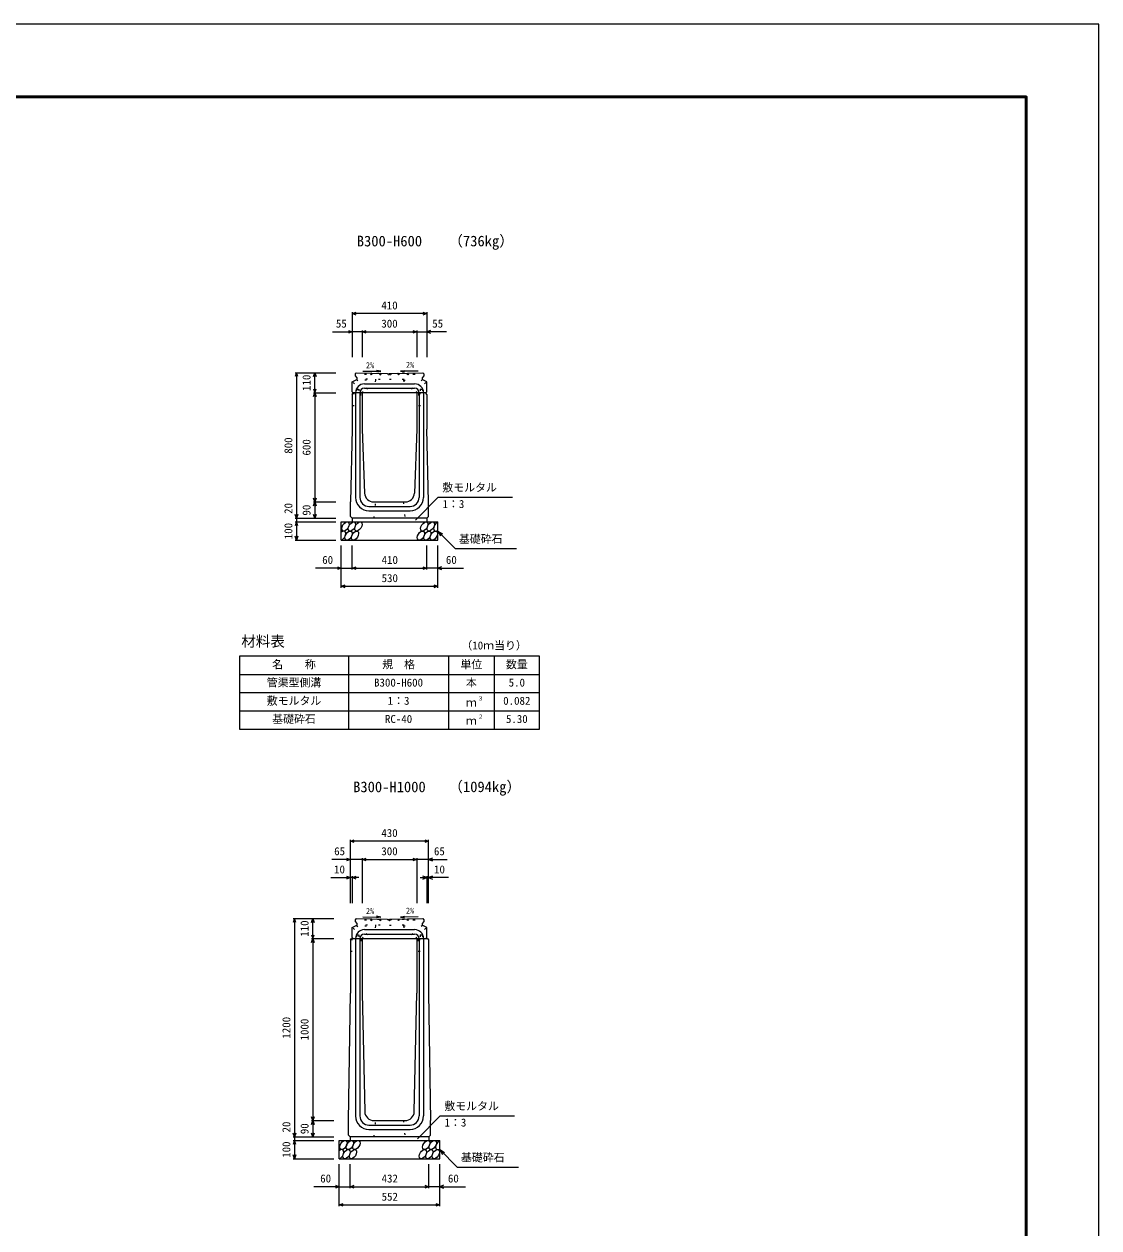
# Model space of a CAD drawing. Units: millimetres, scale not verified. Extents: x -12600 to 12600, y -5940 to 5940.
# Drawn here: x 6691 to 12600, y -677 to 5940 of the extents above; entities that cross this region are included whole.
import ezdxf
from ezdxf.enums import TextEntityAlignment as Align

# ---------------------------------------------------------------- set-up
doc = ezdxf.new("R2010")
doc.units = ezdxf.units.MM
doc.header["$LTSCALE"] = 40
doc.linetypes.add('DOTTED', pattern=[1.75, 0.25, -1.5])
for name, color, linetype, lineweight in [('0-0_DIM', 7, 'Continuous', 25), ('0-1_Defpoints', 5, 'Continuous', 25), ('0-2_HATCH', 6, 'Continuous', 25), ('0-3_HYO', 3, 'Continuous', 25), ('0-4_HYO2', 4, 'Continuous', 25), ('0-5_OUTLINE', 3, 'Continuous', 25), ('0-6_OUTLINE2', 4, 'DOTTED', 25), ('0-7_TXT', 7, 'Continuous', 25), ('0-8_WAKU', 3, 'Continuous', 25)]:
    doc.layers.add(name, color=color, linetype=linetype, lineweight=lineweight)
doc.styles.add('ＭＳ ゴシック', font='')
doc.styles.get('ＭＳ ゴシック').set_extended_font_data('MS Gothic')

msp = doc.modelspace()

# ---------------------------------------------------------------- linework, layer by layer
at = {"layer": '0-0_DIM'}
for p, q in [((8495, 4355.96), (8495, 4108.46)), ((8905, 4348.46), (8495, 4348.46)), ((8905, 4355.96), (8905, 4108.46)), ((8386.62, 4248.46), (8495, 4248.46)), ((8550, 4248.46), (8495, 4248.46)), ((8550, 4255.96), (8550, 4108.46)), ((8550, 4248.46), (8850, 4248.46)), ((8850, 4255.96), (8850, 4108.46)), ((8850, 4248.46), (8905, 4248.46)), ((9013.38, 4248.46), (8905, 4248.46)), ((8181.5, 4023.46), (8404, 4023.46)), ((8189, 4023.46), (8189, 3223.46)), ((8289, 3913.46), (8289, 4023.46)), ((8281.5, 3913.46), (8404, 3913.46)), ((8289, 3913.46), (8289, 3313.46)), ((8281.5, 3313.46), (8404, 3313.46)), ((8289, 3313.46), (8289, 3223.46)), ((8842.11, 3212.65), (8968.34, 3338.89)), ((8968.34, 3338.89), (9376.24, 3338.89)), ((8181.5, 3223.46), (8404, 3223.46)), ((8181.5, 3203.46), (8404, 3203.46)), ((8189, 3223.46), (8189, 3203.46)), ((8189, 3203.46), (8189, 3103.46)), ((8965, 3153.46), (9060.76, 3057.71)), ((8965, 3153.46), (8990.98, 3138.46)), ((8965, 3153.46), (8980, 3127.48)), ((8181.5, 3103.46), (8404, 3103.46)), ((8435, 2842.1), (8435, 3073.46)), ((8495, 2942.1), (8495, 3073.46)), ((8905, 2942.1), (8905, 3073.46)), ((8965, 2842.1), (8965, 3073.46)), ((9060.76, 3057.71), (9398.31, 3057.71)), ((8435, 2949.6), (8293.21, 2949.6)), ((8435, 2949.6), (8495, 2949.6)), ((8495, 2949.6), (8905, 2949.6)), ((8965, 2949.6), (8905, 2949.6)), ((8965, 2949.6), (9106.79, 2949.6)), ((8435, 2849.6), (8965, 2849.6)), ((8485, 1108.46), (8485, 1455.96)), ((8915, 1108.46), (8915, 1455.96)), ((8915, 1448.46), (8485, 1448.46)), ((8485, 1348.46), (8383.02, 1348.46)), ((8550, 1348.46), (8485, 1348.46)), ((8550, 1355.96), (8550, 1108.46)), ((8550, 1348.46), (8850, 1348.46)), ((8850, 1355.96), (8850, 1108.46)), ((8915, 1348.46), (8850, 1348.46)), ((8915, 1348.46), (9016.98, 1348.46)), ((8376.62, 1248.46), (8485, 1248.46)), ((8495, 1248.46), (8485, 1248.46)), ((8495, 1255.96), (8495, 1108.46)), ((8531.3, 1248.46), (8495, 1248.46)), ((8868.7, 1248.46), (8905, 1248.46)), ((8905, 1255.96), (8905, 1108.46)), ((8905, 1248.46), (8915, 1248.46)), ((9023.38, 1248.46), (8915, 1248.46)), ((8170.5, 1023.46), (8393, 1023.46)), ((8178, 1023.46), (8178, -176.54)), ((8278, 913.46), (8278, 1023.46)), ((8270.5, 913.46), (8393, 913.46)), ((8278, 913.46), (8278, -86.54)), ((8853.11, -187.35), (8979.34, -61.11)), ((8979.34, -61.11), (9387.24, -61.11)), ((8270.5, -86.54), (8393, -86.54)), ((8278, -86.54), (8278, -176.54)), ((8170.5, -176.54), (8393, -176.54)), ((8170.5, -196.54), (8393, -196.54)), ((8178, -176.54), (8178, -196.54)), ((8178, -196.54), (8178, -296.54)), ((8976, -246.54), (9071.76, -342.29)), ((8976, -246.54), (9001.98, -261.54)), ((8976, -246.54), (8991, -272.52)), ((8170.5, -296.54), (8393, -296.54)), ((8424, -557.9), (8424, -326.54)), ((8484, -457.9), (8484, -326.54)), ((8916, -457.9), (8916, -326.54)), ((8976, -557.9), (8976, -326.54)), ((9071.76, -342.29), (9409.31, -342.29)), ((8425, -450.4), (8283.21, -450.4)), ((8424, -450.4), (8484, -450.4)), ((8484, -450.4), (8916, -450.4)), ((8976, -450.4), (8916, -450.4)), ((8976, -450.4), (9117.79, -450.4)), ((8424, -550.4), (8976, -550.4))]:
    msp.add_line(p, q, dxfattribs=at)
for points in [[(8516.14, 4340.77), (8495, 4348.46), (8516.14, 4356.16)], [(8883.86, 4356.16), (8905, 4348.46), (8883.86, 4340.77)], [(8473.86, 4256.16), (8495, 4248.46), (8473.86, 4240.77)], [(8571.14, 4240.77), (8550, 4248.46), (8571.14, 4256.16)], [(8828.86, 4256.16), (8850, 4248.46), (8828.86, 4240.77)], [(8926.14, 4256.16), (8905, 4248.46), (8926.14, 4240.77)], [(8196.7, 4002.32), (8189, 4023.46), (8181.3, 4002.32)], [(8281.3, 4002.32), (8289, 4023.46), (8296.7, 4002.32)], [(8281.3, 3934.61), (8289, 3913.46), (8296.7, 3934.61)], [(8281.3, 3892.32), (8289, 3913.46), (8296.7, 3892.32)], [(8296.7, 3334.61), (8289, 3313.46), (8281.3, 3334.61)], [(8281.3, 3292.32), (8289, 3313.46), (8296.7, 3292.32)], [(8196.7, 3244.61), (8189, 3223.46), (8181.3, 3244.61)], [(8296.7, 3244.61), (8289, 3223.46), (8281.3, 3244.61)], [(8196.7, 3182.32), (8189, 3203.46), (8181.3, 3182.32)], [(8196.7, 3124.61), (8189, 3103.46), (8181.3, 3124.61)], [(8413.86, 2957.29), (8435, 2949.6), (8413.86, 2941.9)], [(8516.14, 2941.9), (8495, 2949.6), (8516.14, 2957.29)], [(8883.86, 2957.29), (8905, 2949.6), (8883.86, 2941.9)], [(8986.14, 2957.29), (8965, 2949.6), (8986.14, 2941.9)], [(8456.14, 2841.9), (8435, 2849.6), (8456.14, 2857.29)], [(8943.86, 2857.29), (8965, 2849.6), (8943.86, 2841.9)], [(8506.14, 1440.77), (8485, 1448.46), (8506.14, 1456.16)], [(8893.86, 1456.16), (8915, 1448.46), (8893.86, 1440.77)], [(8463.86, 1356.16), (8485, 1348.46), (8463.86, 1340.77)], [(8571.14, 1340.77), (8550, 1348.46), (8571.14, 1356.16)], [(8828.86, 1356.16), (8850, 1348.46), (8828.86, 1340.77)], [(8936.14, 1356.16), (8915, 1348.46), (8936.14, 1340.77)], [(8463.86, 1256.16), (8485, 1248.46), (8463.86, 1240.77)], [(8516.14, 1240.77), (8495, 1248.46), (8516.14, 1256.16)], [(8883.86, 1240.77), (8905, 1248.46), (8883.86, 1256.16)], [(8936.14, 1256.16), (8915, 1248.46), (8936.14, 1240.77)], [(8185.7, 1002.32), (8178, 1023.46), (8170.3, 1002.32)], [(8270.3, 1002.32), (8278, 1023.46), (8285.7, 1002.32)], [(8270.3, 934.61), (8278, 913.46), (8285.7, 934.61)], [(8270.3, 892.32), (8278, 913.46), (8285.7, 892.32)], [(8285.7, -65.39), (8278, -86.54), (8270.3, -65.39)], [(8270.3, -107.68), (8278, -86.54), (8285.7, -107.68)], [(8185.7, -155.39), (8178, -176.54), (8170.3, -155.39)], [(8185.7, -217.68), (8178, -196.54), (8170.3, -217.68)], [(8285.7, -155.39), (8278, -176.54), (8270.3, -155.39)], [(8185.7, -275.39), (8178, -296.54), (8170.3, -275.39)], [(8402.86, -442.71), (8424, -450.4), (8402.86, -458.1)], [(8505.14, -458.1), (8484, -450.4), (8505.14, -442.71)], [(8894.86, -442.71), (8916, -450.4), (8894.86, -458.1)], [(8997.14, -442.71), (8976, -450.4), (8997.14, -458.1)], [(8445.14, -558.1), (8424, -550.4), (8445.14, -542.71)], [(8954.86, -542.71), (8976, -550.4), (8954.86, -558.1)]]:
    msp.add_lwpolyline(points, dxfattribs=at)
at = {"layer": '0-1_Defpoints'}
msp.add_lwpolyline([(-4200, -5940), (12600, -5940), (12600, 5940), (-4200, 5940)], close=True, dxfattribs=at)
at = {"layer": '0-2_HATCH', "linetype": 'DOTTED'}
for p, q in [((8563.5, 4022.12), (8563.5, 3984.12)), ((8563.5, 3984.12), (8623.26, 3982.95)), ((8569.5, 4022.01), (8569.5, 3990)), ((8623.26, 3988.95), (8623.26, 3982.95)), ((8776.74, 3988.95), (8776.74, 3982.95)), ((8776.74, 3982.95), (8836.5, 3984.12)), ((8830.5, 4022.01), (8830.5, 3990)), ((8836.5, 4022.12), (8836.5, 3984.12)), ((8563.5, 1022.12), (8563.5, 984.12)), ((8569.5, 1022.01), (8569.5, 990)), ((8830.5, 1022.01), (8830.5, 990)), ((8836.5, 1022.12), (8836.5, 984.12)), ((8563.5, 984.12), (8623.26, 982.95)), ((8623.26, 988.95), (8623.26, 982.95)), ((8776.74, 988.95), (8776.74, 982.95)), ((8776.74, 982.95), (8836.5, 984.12))]:
    msp.add_line(p, q, dxfattribs=at)
for points in [[(8563.5, 4022.12), (8700, 4019.47), (8836.5, 4022.12)], [(8569.5, 3990), (8700, 3987.46), (8830.5, 3990)], [(8563.5, 1022.12), (8700, 1019.47), (8836.5, 1022.12)], [(8569.5, 990), (8700, 987.46), (8830.5, 990)]]:
    msp.add_lwpolyline(points, dxfattribs=at)
for points in [[(8600.08, 4021.41), (8595.75, 4017.26), (8599.91, 4012.93), (8604.24, 4017.09)], [(8650.07, 4020.41), (8645.74, 4016.26), (8649.9, 4011.93), (8654.23, 4016.09)], [(8700, 4019.47), (8704.24, 4015.23), (8700, 4010.99), (8695.76, 4015.23)], [(8749.93, 4020.41), (8754.26, 4016.26), (8750.1, 4011.93), (8745.77, 4016.09)], [(8799.92, 4021.41), (8804.25, 4017.26), (8800.09, 4012.93), (8795.76, 4017.09)], [(8600.08, 1021.41), (8595.75, 1017.26), (8599.91, 1012.93), (8604.24, 1017.09)], [(8650.07, 1020.41), (8645.74, 1016.26), (8649.9, 1011.93), (8654.23, 1016.09)], [(8700, 1019.47), (8704.24, 1015.23), (8700, 1010.99), (8695.76, 1015.23)], [(8749.93, 1020.41), (8754.26, 1016.26), (8750.1, 1011.93), (8745.77, 1016.09)], [(8799.92, 1021.41), (8804.25, 1017.26), (8800.09, 1012.93), (8795.76, 1017.09)]]:
    msp.add_lwpolyline(points, close=True, dxfattribs=at)
at = {"layer": '0-2_HATCH'}
for centre in [(8457.89, 3178.46), (8493.37, 3178.46), (8528.84, 3178.46), (8891.05, 3178.46), (8926.52, 3178.46), (8474.77, 3128.46), (8510.25, 3128.46), (8872.45, 3128.46), (8907.93, 3128.46), (8943.41, 3128.46), (8446.89, -221.54), (8482.37, -221.54), (8517.84, -221.54), (8902.05, -221.54), (8937.52, -221.54), (8463.77, -271.54), (8499.25, -271.54), (8883.45, -271.54), (8918.93, -271.54), (8954.41, -271.54)]:
    msp.add_ellipse(centre, major_axis=(14.54, 23.54), ratio=0.5792, dxfattribs=at)
for centre, start_param, end_param in [((8962, 3178.46), 0.6666252, 4.1103269), ((8439.3, 3128.46), 3.7419964, 7.318141), ((8973, -221.54), 0.6666252, 4.1103269), ((8428.3, -271.54), 3.7419964, 7.318141)]:
    msp.add_ellipse(centre, major_axis=(14.54, 23.54), ratio=0.5792, start_param=start_param, end_param=end_param, dxfattribs=at)
at = {"layer": '0-3_HYO'}
for p, q in [((8475, 2465.36), (8475, 2065.36)), ((9025, 2465.36), (9025, 2065.36)), ((9275, 2465.36), (9275, 2065.36)), ((7875, 2365.36), (9525, 2365.36))]:
    msp.add_line(p, q, dxfattribs=at)
msp.add_lwpolyline([(7875, 2065.36), (9525, 2065.36), (9525, 2465.36), (7875, 2465.36)], close=True, dxfattribs=at)
at = {"layer": '0-4_HYO2'}
for p, q in [((7875, 2265.36), (9525, 2265.36)), ((7875, 2165.36), (9525, 2165.36))]:
    msp.add_line(p, q, dxfattribs=at)
at = {"layer": '0-5_OUTLINE'}
for p, q in [((8495, 3973.46), (8520, 3986.46)), ((8495, 3919.46), (8495, 3973.46)), ((8516.79, 4023.04), (8511, 4017.31)), ((8511, 4017.31), (8511, 4006.46)), ((8511, 4006.46), (8520, 3996.46)), ((8516.79, 4023.04), (8687.89, 4019.7)), ((8520, 3996.46), (8520, 3986.46)), ((8709, 4016.46), (8712.11, 4019.7)), ((8889, 4006.46), (8880, 3996.46)), ((8880, 3996.46), (8880, 3986.46)), ((8905, 3973.46), (8880, 3986.46)), ((8889, 4017.31), (8889, 4006.46)), ((8905, 3919.46), (8905, 3973.46)), ((8495, 3919.46), (8501, 3913.46)), ((8495, 3903.46), (8500, 3913.46)), ((8900, 3913.46), (8500, 3913.46)), ((8550, 3913.46), (8550, 3713.46)), ((8850, 3913.46), (8850, 3713.46)), ((8899, 3913.46), (8905, 3919.46)), ((8905, 3903.46), (8900, 3913.46)), ((8495, 3903.46), (8495, 3713.46)), ((8905, 3903.46), (8905, 3713.46)), ((8495, 3713.46), (8485, 3313.46)), ((8550, 3713.46), (8563.2, 3361.59)), ((8850, 3713.46), (8836.8, 3361.59)), ((8915, 3313.46), (8905, 3713.46)), ((8485, 3233.46), (8485, 3313.46)), ((8613.16, 3313.46), (8786.84, 3313.46)), ((8915, 3233.46), (8915, 3313.46)), ((8435, 3203.46), (8965, 3203.46)), ((8435, 3103.46), (8435, 3203.46)), ((8495, 3223.46), (8485, 3233.46)), ((8905, 3223.46), (8495, 3223.46)), ((8495, 3223.46), (8495, 3203.46)), ((8905, 3223.46), (8915, 3233.46)), ((8905, 3223.46), (8905, 3203.46)), ((8965, 3103.46), (8965, 3203.46)), ((8435, 3103.46), (8965, 3103.46)), ((8516.79, 1023.04), (8511, 1017.31)), ((8511, 1017.31), (8511, 1006.46)), ((8511, 1006.46), (8520, 996.46)), ((8516.79, 1023.04), (8687.89, 1019.7)), ((8520, 996.46), (8520, 986.46)), ((8709, 1016.46), (8712.11, 1019.7)), ((8889, 1006.46), (8880, 996.46)), ((8880, 996.46), (8880, 986.46)), ((8889, 1017.31), (8889, 1006.46)), ((8495, 973.46), (8520, 986.46)), ((8495, 919.46), (8495, 973.46)), ((8905, 973.46), (8880, 986.46)), ((8905, 919.46), (8905, 973.46)), ((8485, 907.46), (8491, 913.46)), ((8485, 907.46), (8485, 613.46)), ((8491, 913.46), (8909, 913.46)), ((8495, 919.46), (8501, 913.46)), ((8550, 913.46), (8550, 613.46)), ((8850, 913.46), (8850, 613.46)), ((8899, 913.46), (8905, 919.46)), ((8909, 913.46), (8915, 907.46)), ((8915, 907.46), (8915, 613.46)), ((8475, -86.54), (8485, 613.46)), ((8550, 613.46), (8563.95, -37.61)), ((8836.05, -37.61), (8850, 613.46)), ((8915, 613.46), (8925, -86.54)), ((8475, -167.54), (8475, -86.54)), ((8613.94, -86.54), (8786.06, -86.54)), ((8925, -167.54), (8925, -86.54)), ((8424, -196.54), (8976, -196.54)), ((8424, -296.54), (8424, -196.54)), ((8475, -167.54), (8484, -176.54)), ((8916, -176.54), (8484, -176.54)), ((8484, -176.54), (8484, -196.54)), ((8916, -176.54), (8925, -167.54)), ((8916, -176.54), (8916, -196.54)), ((8976, -296.54), (8976, -196.54)), ((8424, -296.54), (8976, -296.54))]:
    msp.add_line(p, q, dxfattribs=at)
for points in [[(8709, 4016.46), (8691, 4016.46), (8687.89, 4019.7)], [(8712.11, 4019.7), (8883.21, 4023.04), (8889, 4017.31)], [(8709, 1016.46), (8691, 1016.46), (8687.89, 1019.7)], [(8712.11, 1019.7), (8883.21, 1023.04), (8889, 1017.31)]]:
    msp.add_lwpolyline(points, dxfattribs=at)
for centre, start, end in [((8613.16, 3363.46), 182.14759, 270), ((8786.84, 3363.46), 270, 357.85241), ((8613.94, -36.54), 181.22758, 270), ((8786.06, -36.54), 270, 358.77242)]:
    msp.add_arc(centre, 50, start, end, dxfattribs=at)
at = {"layer": '0-6_OUTLINE2'}
for p, q in [((8557.7, 3913.46), (8496.64, 3974.32)), ((8518.69, 3985.78), (8604.41, 3913.46)), ((8623.26, 3982.95), (8608.5, 3913.46)), ((8776.74, 3982.95), (8791.5, 3913.46)), ((8881.31, 3985.78), (8795.59, 3913.46)), ((8842.3, 3913.46), (8903.36, 3974.32)), ((8497.75, 3908.96), (8540, 3908.96)), ((8519, 3933.96), (8531, 3933.96)), ((8519, 3933.96), (8519, 3908.96)), ((8531, 3933.96), (8531, 3908.96)), ((8540, 3908.96), (8540, 3843.46)), ((8860, 3908.96), (8860, 3843.46)), ((8860, 3908.96), (8902.25, 3908.96)), ((8869, 3933.96), (8881, 3933.96)), ((8869, 3933.96), (8869, 3908.96)), ((8881, 3933.96), (8881, 3908.96)), ((8495, 3843.46), (8540, 3843.46)), ((8860, 3843.46), (8905, 3843.46)), ((8615, 3223.46), (8625, 3313.46)), ((8775, 3313.46), (8785, 3223.46)), ((8557.7, 913.46), (8496.64, 974.32)), ((8518.69, 985.78), (8604.41, 913.46)), ((8519, 933.96), (8531, 933.96)), ((8519, 933.96), (8519, 908.96)), ((8531, 933.96), (8531, 908.96)), ((8623.26, 982.95), (8608.5, 913.46)), ((8776.74, 982.95), (8791.5, 913.46)), ((8881.31, 985.78), (8795.59, 913.46)), ((8842.3, 913.46), (8903.36, 974.32)), ((8869, 933.96), (8881, 933.96)), ((8869, 933.96), (8869, 908.96)), ((8881, 933.96), (8881, 908.96)), ((8486.5, 908.96), (8542, 908.96)), ((8542, 908.96), (8542, 843.46)), ((8858, 908.96), (8858, 843.46)), ((8858, 908.96), (8913.5, 908.96)), ((8485, 843.46), (8542, 843.46)), ((8858, 843.46), (8915, 843.46)), ((8615, -176.54), (8625, -86.54)), ((8775, -86.54), (8785, -176.54))]:
    msp.add_line(p, q, dxfattribs=at)
at = {"layer": '0-6_OUTLINE2', "linetype": 'Continuous'}
for p, q in [((8513, 3913.46), (8513, 3338.46)), ((8537, 3913.46), (8537, 3338.46)), ((8562, 3962.46), (8838, 3962.46)), ((8562, 3938.46), (8838, 3938.46)), ((8863, 3913.46), (8863, 3338.46)), ((8887, 3913.46), (8887, 3338.46)), ((8587, 3288.46), (8813, 3288.46)), ((8587, 3264.46), (8813, 3264.46)), ((8562, 962.46), (8838, 962.46)), ((8562, 938.46), (8838, 938.46)), ((8513, 913.46), (8513, -61.54)), ((8537, 913.46), (8537, -61.54)), ((8863, 913.46), (8863, -61.54)), ((8887, 913.46), (8887, -61.54)), ((8587, -111.54), (8813, -111.54)), ((8587, -135.54), (8813, -135.54))]:
    msp.add_line(p, q, dxfattribs=at)
for centre, radius, start, end in [((8562, 3913.46), 49, 90, 180), ((8562, 3913.46), 25, 90, 180), ((8838, 3913.46), 49, 0, 90), ((8838, 3913.46), 25, 0, 90), ((8587, 3338.46), 74, 180, 270), ((8587, 3338.46), 50, 180, 270), ((8813, 3338.46), 50, 270, 0), ((8813, 3338.46), 74, 270, 0), ((8562, 913.46), 49, 90, 180), ((8562, 913.46), 25, 90, 180), ((8838, 913.46), 49, 0, 90), ((8838, 913.46), 25, 0, 90), ((8587, -61.54), 74, 180, 270), ((8587, -61.54), 50, 180, 270), ((8813, -61.54), 50, 270, 0), ((8813, -61.54), 74, 270, 0)]:
    msp.add_arc(centre, radius, start, end, dxfattribs=at)
at = {"layer": '0-7_TXT'}
for p, q in [((8651.65, 4031.94), (8628.05, 4036.33)), ((8759.6, 4032.05), (8783.19, 4036.44)), ((8856.91, 4032.99), (8759.6, 4032.05)), ((8759.6, 4032.05), (8783.28, 4028.11)), ((8651.65, 1031.94), (8628.05, 1036.33)), ((8759.6, 1032.05), (8783.19, 1036.44)), ((8856.91, 1032.99), (8759.6, 1032.05)), ((8759.6, 1032.05), (8783.28, 1028.11))]:
    msp.add_line(p, q, dxfattribs=at)
for points in [[(8553.7, 4032.89), (8651.65, 4031.94), (8627.97, 4028)], [(8553.7, 1032.89), (8651.65, 1031.94), (8627.97, 1028)]]:
    msp.add_lwpolyline(points, dxfattribs=at)
at = {"layer": '0-8_WAKU', "lineweight": 50}
msp.add_lwpolyline([(-3800, -5540), (12200, -5540), (12200, 5540), (-3800, 5540)], close=True, dxfattribs=at)

# ---------------------------------------------------------------- texts
at = {"layer": '0-0_DIM', "style": 'ＭＳ ゴシック'}
for s, p in [('410', (8655, 4358.46)), ('55', (8405.16, 4258.46)), ('300', (8655, 4258.46)), ('55', (8934.84, 4258.46)), ('敷モルタル', (8990.38, 3357.62)), ('1：3', (8991.38, 3266.93)), ('基礎砕石', (9081.32, 3074.88)), ('60', (8330, 2959.6)), ('410', (8656.54, 2959.6)), ('60', (9010, 2959.6)), ('530', (8656.54, 2859.6)), ('430', (8655, 1458.46)), ('65', (8395.68, 1358.46)), ('300', (8655, 1358.46)), ('65', (8944.32, 1358.46)), ('10', (8395.16, 1258.46)), ('10', (8944.84, 1258.46)), ('敷モルタル', (9001.38, -42.38)), ('1：3', (9002.38, -133.07)), ('基礎砕石', (9092.32, -325.12)), ('60', (8319, -440.4)), ('432', (8656.54, -440.4)), ('60', (9021, -440.4)), ('552', (8656.54, -540.4))]:
    msp.add_text(s, height=43.99, dxfattribs=at).set_placement(p, align=Align.BOTTOM_LEFT)
for s, p in [('110', (8279, 3923.46)), ('800', (8179, 3578.46)), ('600', (8279, 3568.46)), ('20', (8179, 3247.78)), ('90', (8279, 3238.46)), ('100', (8179, 3108.46)), ('110', (8268, 923.46)), ('1200', (8168, 363.46)), ('1000', (8268, 353.46)), ('20', (8168, -152.22)), ('90', (8268, -161.54)), ('100', (8168, -291.54))]:
    msp.add_text(s, height=43.99, rotation=90, dxfattribs=at).set_placement(p, align=Align.BOTTOM_LEFT)
at = {"layer": '0-7_TXT', "style": 'ＭＳ ゴシック'}
for s, height, p in [('B300-H600', 58.65, (8520, 4700.44)), ('（736kg）', 58.65, (9023.7, 4700.84)), ('2%', 32.99, (8570.66, 4038.46)), ('2%', 32.99, (8790.65, 4040.82)), ('材料表', 58.65, (7885, 2500.36)), ('（10ｍ当り）', 43.99, (9095, 2489.36)), ('名\u3000\u3000称', 43.99, (8055, 2385.36)), ('規\u3000格', 43.99, (8660, 2385.36)), ('単位', 43.99, (9090, 2385.36)), ('数量', 43.99, (9340, 2385.36)), ('管渠型側溝', 43.99, (8025, 2285.36)), ('B300-H600', 43.99, (8615, 2285.36)), ('本', 43.99, (9120, 2285.36)), ('5.0', 43.99, (9355, 2285.36)), ('敷モルタル', 43.99, (8025, 2185.36)), ('1：3', 43.99, (8690, 2185.36)), ('ｍ', 43.99, (9120, 2175.36)), ('３', 21.99, (9185.54, 2215.73)), ('0.082', 43.99, (9325, 2185.36)), ('基礎砕石', 43.99, (8055, 2085.36)), ('RC-40', 43.99, (8675, 2085.36)), ('ｍ', 43.99, (9120, 2075.36)), ('２', 21.99, (9185.54, 2115.73)), ('5.30', 43.99, (9340, 2085.36)), ('（1094kg）', 58.65, (9023.7, 1700.84)), ('B300-H1000', 58.65, (8500, 1700.44)), ('2%', 32.99, (8570.66, 1038.46)), ('2%', 32.99, (8790.65, 1040.82))]:
    msp.add_text(s, height=height, dxfattribs=at).set_placement(p, align=Align.BOTTOM_LEFT)

doc.saveas('drawing.dxf')
